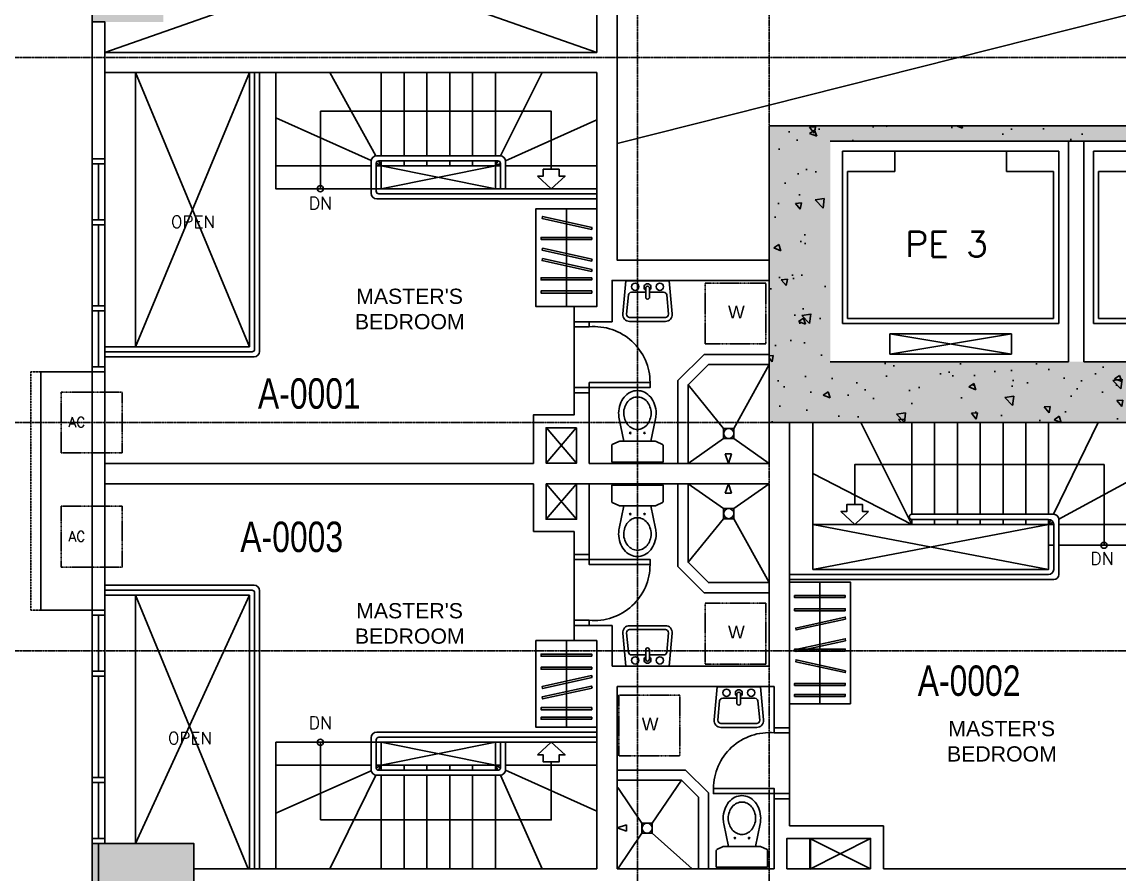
# Model space of a CAD drawing. Header units: inches. Extents: x -189245 to 740841, y -215444 to 469401.
# Drawn here: x -44410 to -33593, y -124933 to -116531 of the extents above; entities that cross this region are included whole.
import ezdxf
from ezdxf.enums import TextEntityAlignment as Align

# ---------------------------------------------------------------- set-up
doc = ezdxf.new("R2010")
doc.units = ezdxf.units.IN
doc.header["$LTSCALE"] = 10
doc.header["$MEASUREMENT"] = 0
for name, pattern in [('GRID NORMAL$0$GRID BASEMENT$0$GRID GROUND$0$GRID$0$$0$PHANTOM', [2.5, 1.25, -0.25, 0.25, -0.25, 0.25, -0.25]), ('HIDDEN', [0.375, 0.25, -0.125]), ('HIDDEN2', [0.1875, 0.125, -0.0625])]:
    doc.linetypes.add(name, pattern=pattern)
for name, color, linetype in [('A-CMU WALL', 4, 'Continuous'), ('A-COLUMN HATCH', 252, 'Continuous'), ('A-DOOR', 1, 'Continuous'), ('A-ELEVATOR', 2, 'Continuous'), ('A-EQUIPMENT', 2, 'Continuous'), ('A-EQUIPTMENT', 1, 'Continuous'), ('A-FIX', 1, 'Continuous'), ('A-FIXTURES', 2, 'Continuous'), ('A-GRID', 8, 'Continuous'), ('A-HATCH COLUMN', 252, 'Continuous'), ('A-HATCH GRAVEL', 8, 'Continuous'), ('A-HATCH-RC', 252, 'Continuous'), ('A-RAILING', 2, 'Continuous'), ('A-SHEARWALL', 6, 'Continuous'), ('A-STAIR', 1, 'Continuous'), ('A-TEXT', 3, 'Continuous'), ('A-UNIT NUMBER', 2, 'Continuous'), ('A-WINDOW', 2, 'Continuous'), ('CABINET', 1, 'Continuous'), ('COLUMN', 6, 'Continuous'), ('TEXT', 3, 'Continuous'), ('TSG- OPENNING', 1, 'Continuous'), ('TSG- plaster', 4, 'Continuous'), ('TSG- WALL 100', 244, 'Continuous'), ('TSG- ZOCALLO', 86, 'HIDDEN2'), ('TSG-DIM_WINDWS', 1, 'Continuous')]:
    doc.layers.add(name, color=color, linetype=linetype)
doc.layers.add('DEFPOINT', color=7, linetype='Continuous', plot=False)
doc.styles.add('ARIAL', font='ARIAL.TTF', dxfattribs={"width": 0.75})
doc.styles.add('PRSP_Simplex', font='simplex.shx')

# ---------------------------------------------------------------- blocks, each defined once
blk = doc.blocks.new('door600')
at = {"color": 2}
for points in [[(50, 150), (100, 150), (100, 750), (50, 750)], [(50, 150), (0, 150), (0, 0), (50, 0)], [(700, 150), (650, 150), (650, 0), (700, 0)]]:
    blk.add_lwpolyline(points, close=True, dxfattribs=at)
at = {"color": 1}
blk.add_arc((100, 198), 552, 355.0209, 90, dxfattribs=at)
blk = doc.blocks.new('A$C4A62729B')
at = {"layer": 'A-COLUMN HATCH'}
for points in [[(5401, -600), (5401, -2775), (4886, -2775), (4886, -2925), (5401, -2925), (5401, -3750), (6001, -3750), (6001, 0), (1, 0), (1, -2925), (1114, -2925), (1114, -2775), (601, -2775), (601, -600)], [(2214, -2775), (2214, -2925), (3786, -2925), (3786, -2775)], [(2214, -2775), (2214, -2925), (3786, -2925), (3786, -2775)], [(5401, -8400), (5401, -6225), (4886, -6225), (4886, -6075), (5401, -6075), (5401, -5250), (6001, -5250), (6001, -9000), (1, -9000), (1, -6075), (1114, -6075), (1114, -6225), (601, -6225), (601, -8400)], [(2214, -6225), (2214, -6075), (3786, -6075), (3786, -6225)], [(2214, -6225), (2214, -6075), (3786, -6075), (3786, -6225)]]:
    blk.add_hatch(color=256, dxfattribs=at).paths.add_polyline_path(points)
at = {"layer": 'A-HATCH COLUMN'}
for points in [[(6001, 0), (1, 0), (1, -2925), (1114, -2925), (1114, -2775), (601, -2775), (601, -600), (5401, -600), (5401, -2775), (4886, -2775), (4886, -2925), (5401, -2925), (5401, -3750), (6001, -3750)], [(1109, -2775), (4893, -2775), (4893, -2925), (1109, -2925)], [(6001, -9000), (1, -9000), (1, -6075), (1114, -6075), (1114, -6225), (601, -6225), (601, -8400), (5401, -8400), (5401, -6225), (4886, -6225), (4886, -6075), (5401, -6075), (5401, -5250), (6001, -5250)], [(1109, -6225), (4893, -6225), (4893, -6075), (1109, -6075)]]:
    blk.add_hatch(color=256, dxfattribs=at).paths.add_polyline_path(points)
at = {"layer": 'A-HATCH GRAVEL'}
h = blk.add_hatch(dxfattribs=at)
h.set_pattern_fill('AR-CONC', color=256, scale=100, style=0)
h.set_pattern_definition([(50, (-6673.7, -30962.53), (717.26, -62.752), [75, -825]), (355, (-6673.7, -30962.5), (-138.751, 752.192), [60, -660]), (100.4514, (-6613.9, -30967.76), (578.51, 689.44), [63.74, -701.142]), (46.1842, (-6673.7, -30762.5), (1067.24, -165.52), [112.5, -1237.5]), (96.6356, (-6584.7, -30776.3), (934.663, 974.118), [95.61, -1051.713]), (351.1842, (-6673.7, -30762.5), (934.662, 974.12), [90, -990]), (21, (-6573.7, -30812.53), (596.907, -402.619), [75, -825]), (326, (-6573.7, -30812.5), (243.315, 725.15), [60, -660]), (71.4514, (-6523.9, -30846.1), (840.223, 322.53), [63.74, -701.142]), (37.5, (-6673.68, -30962.53), (12.1599, 332.8939), [0, -652, 0, -670, 0, -662.5]), (7.5, (-6673.68, -30962.53), (263.0695, 394.4117), [0, -382, 0, -637, 0, -252.5]), (327.5, (-6896.68, -30962.53), (533.8224, -22.5549), [0, -250, 0, -780, 0, -1035]), (317.5, (-6996.68, -30962.53), (583.186, 100.105), [0, -325, 0, -518, 0, -735])])
h.paths.add_polyline_path([(6001, 0), (1, 0), (1, -2925), (2214, -2925), (3786, -2925), (5401, -2925), (5401, -3750), (6001, -3750)])
h.paths.add_polyline_path([(5401, -600), (5401, -2775), (3786, -2775), (2214, -2775), (601, -2775), (601, -600)], flags=16)
h = blk.add_hatch(dxfattribs=at)
h.set_pattern_fill('AR-CONC', color=256, scale=100, style=0)
h.set_pattern_definition([(310, (-6673.7, 21962.53), (717.26, 62.752), [75, -825]), (5, (-6673.7, 21962.5), (-138.751, -752.192), [60, -660]), (259.5486, (-6613.9, 21967.76), (578.51, -689.44), [63.74, -701.142]), (313.8158, (-6673.7, 21762.5), (1067.24, 165.52), [112.5, -1237.5]), (263.3644, (-6584.7, 21776.3), (934.663, -974.118), [95.61, -1051.713]), (8.8158, (-6673.7, 21762.5), (934.662, -974.12), [90, -990]), (339, (-6573.7, 21812.53), (596.907, 402.619), [75, -825]), (34, (-6573.7, 21812.5), (243.315, -725.15), [60, -660]), (288.5486, (-6523.9, 21846.1), (840.223, -322.53), [63.74, -701.142]), (322.5, (-6673.68, 21962.53), (12.1599, -332.8939), [0, -652, 0, -670, 0, -662.5]), (352.5, (-6673.68, 21962.53), (263.0695, -394.4117), [0, -382, 0, -637, 0, -252.5]), (32.5, (-6896.68, 21962.53), (533.8224, 22.5549), [0, -250, 0, -780, 0, -1035]), (42.5, (-6996.68, 21962.53), (583.186, -100.105), [0, -325, 0, -518, 0, -735])])
h.paths.add_polyline_path([(6001, -9000), (1, -9000), (1, -6075), (2214, -6075), (3786, -6075), (5401, -6075), (5401, -5250), (6001, -5250)])
h.paths.add_polyline_path([(5401, -8400), (5401, -6225), (3786, -6225), (2214, -6225), (601, -6225), (601, -8400)], flags=16)
at = {"layer": 'A-EQUIPTMENT', "color": 1}
for p, q in [((1189, -875), (1189, -675)), ((1189, -675), (2389, -675)), ((2389, -675), (1189, -875)), ((1189, -675), (2389, -875)), ((2389, -675), (2389, -875)), ((3664, -875), (3664, -675)), ((3664, -675), (4864, -675)), ((4864, -675), (3664, -875)), ((3664, -675), (4864, -875)), ((4864, -675), (4864, -875)), ((2389, -875), (1189, -875)), ((4864, -875), (3664, -875)), ((723, -975), (723, -2675)), ((723, -975), (2854, -975)), ((773, -1025), (773, -2475)), ((773, -1025), (2804, -1025)), ((2804, -1025), (2804, -2475)), ((2854, -975), (2854, -2675)), ((3198, -975), (3198, -2675)), ((3198, -975), (5329, -975)), ((3248, -1025), (3248, -2475)), ((3248, -1025), (5279, -1025)), ((5279, -1025), (5279, -2475)), ((5329, -975), (5329, -2675)), ((773, -2475), (1239, -2475)), ((1239, -2475), (1239, -2675)), ((2804, -2475), (2339, -2475)), ((2339, -2475), (2339, -2675)), ((3248, -2475), (3714, -2475)), ((3714, -2475), (3714, -2675)), ((5279, -2475), (4814, -2475)), ((4814, -2475), (4814, -2675)), ((723, -2675), (2854, -2675)), ((5329, -2675), (3198, -2675)), ((723, -6325), (2854, -6325)), ((723, -8025), (723, -6325)), ((1239, -6525), (1239, -6325)), ((2339, -6525), (2339, -6325)), ((2854, -8025), (2854, -6325)), ((5329, -6325), (3198, -6325)), ((3198, -8025), (3198, -6325)), ((3714, -6525), (3714, -6325)), ((4814, -6525), (4814, -6325)), ((5329, -8025), (5329, -6325)), ((773, -6525), (1239, -6525)), ((773, -7975), (773, -6525)), ((2804, -6525), (2339, -6525)), ((2804, -7975), (2804, -6525)), ((3248, -7975), (3248, -6525)), ((3248, -6525), (3714, -6525)), ((5279, -6525), (4814, -6525)), ((5279, -7975), (5279, -6525)), ((773, -7975), (2804, -7975)), ((3248, -7975), (5279, -7975)), ((723, -8025), (2854, -8025)), ((3198, -8025), (5329, -8025)), ((2389, -8125), (1189, -8125)), ((1189, -8125), (1189, -8325)), ((2389, -8325), (1189, -8125)), ((1189, -8325), (2389, -8125)), ((2389, -8325), (2389, -8125)), ((4864, -8125), (3664, -8125)), ((3664, -8125), (3664, -8325)), ((4864, -8325), (3664, -8125)), ((3664, -8325), (4864, -8125)), ((4864, -8325), (4864, -8125)), ((1189, -8325), (2389, -8325)), ((3664, -8325), (4864, -8325))]:
    blk.add_line(p, q, dxfattribs=at)
at = {"layer": 'A-SHEARWALL'}
for p, q in [((6000, 0), (0, 0)), ((0, 0), (0, -2925)), ((6001, -3750), (6001, 0)), ((601, -600), (1898, -600)), ((601, -600), (2951, -600)), ((2951, -600), (2951, -2778)), ((3101, -600), (3101, -2778)), ((3101, -600), (5401, -600)), ((3101, -600), (5401, -600)), ((5401, -2775), (601, -2775)), ((2214, -2775), (601, -2775)), ((2951, -2775), (2214, -2775)), ((2951, -2775), (2214, -2775)), ((3786, -2775), (3101, -2775)), ((3786, -2775), (3101, -2775)), ((1, -2925), (5401, -2925)), ((1, -2925), (2214, -2925)), ((2214, -2925), (3786, -2925)), ((2214, -2925), (3786, -2925)), ((5401, -2925), (5401, -3750)), ((5401, -3750), (6001, -3750)), ((5401, -6075), (5401, -5250)), ((5401, -5250), (6001, -5250)), ((6001, -5250), (6001, -9000)), ((0, -9000), (0, -6075)), ((1, -6075), (5401, -6075)), ((1, -6075), (2214, -6075)), ((2214, -6075), (3786, -6075)), ((2214, -6075), (3786, -6075)), ((5401, -6225), (601, -6225)), ((2214, -6225), (601, -6225)), ((2951, -6225), (2214, -6225)), ((2951, -6225), (2214, -6225)), ((3786, -6225), (3101, -6225)), ((3786, -6225), (3101, -6225)), ((601, -8400), (1898, -8400)), ((601, -8400), (2951, -8400)), ((3101, -8400), (5401, -8400)), ((3101, -8400), (5401, -8400)), ((6000, -9000), (0, -9000))]:
    blk.add_line(p, q, dxfattribs=at)
at = {"layer": 'A-SHEARWALL', "color": 2}
for p, q in [((2951, -600), (2951, -2775)), ((3101, -600), (3101, -2775)), ((2951, -8400), (2951, -6222)), ((2951, -8400), (2951, -6225)), ((3101, -8400), (3101, -6222)), ((3101, -8400), (3101, -6225))]:
    blk.add_line(p, q, dxfattribs=at)
at = {"layer": 'A-WINDOW', "color": 1}
blk.add_line((2951, -6225), (3101, -6225), dxfattribs=at)
at = {"layer": 'A-TEXT', "linetype": 'Continuous', "style": 'PRSP_Simplex'}
for s, p in [('PE 1', (1748, -1700)), ('PE 2', (4292, -1700)), ('PE 3', (1748, -7240)), ('PE 4', (4292, -7240))]:
    blk.add_text(s, height=250, dxfattribs=at).set_placement(p, align=Align.MIDDLE)
blk = doc.blocks.new('SHOWERHD')
at = {"layer": 'A-FIXTURES', "color": 2}
for p, q in [((-31, 93), (0, 93)), ((0, 0), (-31, 93)), ((0, 0), (31, 93)), ((31, 93), (0, 93))]:
    blk.add_line(p, q, dxfattribs=at)
blk = doc.blocks.new('EFLSHR-P')
at = {"layer": 'A-FIXTURES'}
for points in [[(186, -248), (216, -184, 0.142156), (218, -178), (218, 178, 0.142156), (216, 184), (186, 248, 0.256929), (177, 252), (13, 252), (13, -253), (177, -253)], [(218, -133), (441, -179, 0.05118), (495, -185, 0.083091), (582, -170, 0.090724), (653, -131, 0.104124), (702, -69, 0.11609), (718, 0, 0.11609), (702, 69, 0.104124), (653, 131, 0.090724), (582, 170, 0.083091), (495, 185, 0.05118), (441, 179), (218, 133)]]:
    blk.add_lwpolyline(points, format="xyb", dxfattribs=at)
blk.add_lwpolyline([(495, 135, 0.084254), (433, 124, 0.091411), (382, 95, 0.103766), (347, 50, 0.114587), (335, 0, 0.114587), (347, -50, 0.103766), (382, -95, 0.091411), (433, -124, 0.084254), (495, -135, 0.084254), (558, -124, 0.091411), (609, -95, 0.103766), (644, -50, 0.114587), (655, 0, 0.114587), (644, 50, 0.103766), (609, 95, 0.091411), (558, 124, 0.084254)], format="xyb", close=True, dxfattribs=at)
for centre in [(300, 70), (300, -70)]:
    blk.add_circle(centre, 6.77, dxfattribs=at)
blk.add_arc((177, -243), 10, 270, 327.6371, dxfattribs=at)
blk = doc.blocks.new('LAV')
for p, q in [((-214, 0), (-243, -326)), ((214, 0), (-214, 0)), ((214, 0), (243, -326)), ((-18, -63), (-18, -170)), ((18, -63), (18, -170)), ((-189, -139), (-206, -329)), ((-18, -112), (-159, -112)), ((159, -112), (18, -112)), ((189, -139), (206, -329)), ((-176, -362), (176, -362)), ((-176, -400), (176, -400))]:
    blk.add_line(p, q)
for centre in [(-121, -58), (121, -58)]:
    blk.add_circle(centre, 36)
for centre, radius, start, end in [((0, -63), 34.1, 301.2757, 238.7243), ((0, -71), 19.7, 25.7914, 154.2086), ((-159, -142), 30, 90, 174.9088), ((0, -161), 19.7, 205.7914, 334.2086), ((159, -142), 30, 5.0912, 90), ((-176, -332), 68, 174.9088, 270), ((-176, -332), 30, 174.9088, 270), ((176, -332), 68, 270, 5.0912), ((176, -332), 30, 270, 5.0912)]:
    blk.add_arc(centre, radius, start, end)
blk = doc.blocks.new('A$C588E7C43')
at = {"layer": 'CABINET', "color": 2, "linetype": 'HIDDEN', "ltscale": 500}
blk.add_line((-300, -964), (-300, 0), dxfattribs=at)
at = {"layer": 'CABINET', "color": 1, "linetype": 'Continuous'}
blk.add_lwpolyline([(0, -964), (-600, -964), (-600, 0), (0, 0)], close=True, dxfattribs=at)
at = {"layer": 'CABINET', "color": 2}
for points in [[(-50, -153), (-50, -133), (-550, -133), (-550, -153)], [(-50, -283), (-50, -263), (-550, -263), (-550, -283)], [(-47, -365), (-51, -346), (-539, -453), (-535, -473)], [(-47, -467), (-51, -448), (-539, -556), (-535, -575)], [(-50, -681), (-50, -661), (-550, -661), (-550, -681)], [(-47, -780), (-51, -760), (-539, -868), (-535, -888)]]:
    blk.add_lwpolyline(points, close=True, dxfattribs=at)

msp = doc.modelspace()

# ---------------------------------------------------------------- hatches: boundary and pattern name
at = {"layer": 'COLUMN'}
h = msp.add_hatch(color=253, dxfattribs=at)
h.paths.add_polyline_path([(-43716.96423, -115430.85693), (-43716.96423, -116530.85693), (-43016.96423, -116530.85693), (-43016.96423, -115430.85693)])
h.paths.add_polyline_path([(-37042.0004, -128580.85704), (-35942.00081, -128580.85693), (-35942.00053, -129380.85693), (-37042.0004, -129380.85704)])
h.paths.add_polyline_path([(-43717.0004, -124630.85693), (-42717.0004, -124630.85693), (-42717.0004, -125330.85693), (-43717.0004, -125330.85693)])
h.paths.add_polyline_path([(-43717.0004, -107330.85693), (-42717.0004, -107330.85693), (-42717.0004, -106630.85693), (-43717.0004, -106630.85693)])
h.paths.add_polyline_path([(-43717.0004, -99330.85985), (-42817.0004, -99330.85985), (-42817.0004, -98630.85985), (-43717.0004, -98630.85985)])
h.paths.add_polyline_path([(-43717.0004, -95230.85693), (-42917.0004, -95230.85693), (-42917.0004, -94530.85693), (-43717.0004, -94530.85693)])
h.paths.add_polyline_path([(-22292.0004, -117730.85693), (-21592.0004, -117730.85693), (-21592.0004, -116730.85693), (-22292.0004, -116730.85693)])
h.paths.add_polyline_path([(-10292.0004, -117730.85693), (-9592.0004, -117730.85693), (-9592.0004, -116730.85693), (-10292.0004, -116730.85693)])
h.paths.add_polyline_path([(-13291.64226, -110230.85693), (-12591.64226, -110230.85693), (-12591.64226, -109230.85693), (-13291.64226, -109230.85693)])
h.paths.add_polyline_path([(-16292.0004, -117730.85693), (-15592.0004, -117730.85693), (-15592.0004, -116730.85693), (-16292.0004, -116730.85693)])
h.paths.add_polyline_path([(-37042.0004, -102580.85693), (-35942.00081, -102580.85683), (-35942.00053, -103380.85683), (-37042.0004, -103380.85693)])
h.paths.add_polyline_path([(-32667.0004, -103330.85693), (-31867.0004, -103330.85693), (-31867.0004, -102630.85693), (-32667.0004, -102630.85693)])
h.paths.add_polyline_path([(-32667.0004, -129330.85693), (-31867.0004, -129330.85693), (-31867.0004, -128630.85693), (-32667.0004, -128630.85693)])
h.paths.add_polyline_path([(-19292.0004, -110230.85693), (-18592.0004, -110230.85693), (-18592.0004, -109230.85693), (-19292.0004, -109230.85693)])
h.paths.add_polyline_path([(-25292.0004, -110230.85693), (-24592.0004, -110230.85693), (-24592.0004, -109230.85693), (-25292.0004, -109230.85693)])
h.paths.add_polyline_path([(-28292.00041, -117730.85693), (-27592.00041, -117730.85693), (-27592.00041, -116730.85693), (-28292.00041, -116730.85693)])
h.paths.add_polyline_path([(-10292.0004, -122730.85693), (-9592.0004, -122730.85693), (-9592.0004, -121730.85693), (-10292.0004, -121730.85693)])
h.paths.add_polyline_path([(-16292.0004, -122730.85693), (-15592.0004, -122730.85693), (-15592.0004, -121730.85693), (-16292.0004, -121730.85693)])
h.paths.add_polyline_path([(-22292.0004, -122730.85693), (-21592.0004, -122730.85693), (-21592.0004, -121730.85693), (-22292.0004, -121730.85693)])
h.paths.add_polyline_path([(-28292.00041, -122730.85693), (-27592.00041, -122730.85693), (-27592.00041, -121730.85693), (-28292.00041, -121730.85693)])
h.paths.add_polyline_path([(-32667.0004, -109930.85693), (-31867.0004, -109930.85693), (-31867.0004, -109230.85693), (-32667.0004, -109230.85693)])
h.paths.add_polyline_path([(-43717.0004, -132626.32537), (-42817.0004, -132626.32537), (-42817.0004, -133326.32537), (-43717.0004, -133326.32537)])
h.paths.add_polyline_path([(-43717.0004, -136730.85693), (-42917.0004, -136730.85693), (-42917.0004, -137430.85693), (-43717.0004, -137430.85693)])
h.paths.add_polyline_path([(-32667.0004, -122030.85693), (-32667.0004, -122730.85693), (-31867.0004, -122730.85693), (-31867.0004, -122030.85693)])
edge = h.paths.add_edge_path()
edge.add_line((-32666.24158, -109880.85693), (-32667.0004, -109230.85693))
edge.add_line((-32667.0004, -109230.85693), (-31867.0004, -109230.85693))

# ---------------------------------------------------------------- linework, layer by layer
at = {"layer": 'A-CMU WALL'}
for p, q in [((-43717.04303, -116531.41856), (-43717.04303, -124630.85406)), ((-43592.04303, -116531.41856), (-43592.04303, -124630.85406)), ((-43591.78349, -116530.85693), (-43591.78349, -116830.85693)), ((-43591.78349, -117030.85693), (-43591.78349, -117880.85693)), ((-43716.80056, -117833.84181), (-43716.65866, -118283.84473)), ((-43591.78349, -117833.84181), (-43591.78349, -117880.85693)), ((-38741.99981, -118928.85811), (-38741.99981, -118928.85811)), ((-37041.99981, -119908.84181), (-37041.99981, -119908.84181)), ((-43592.0004, -119980.83722), (-43591.82872, -120883.21848)), ((-37041.99981, -120058.84181), (-37041.99981, -120058.84181)), ((-43591.82336, -120883.21848), (-43591.81966, -120730.85693)), ((-43717.0004, -122330.85401), (-43717.0004, -120880.85693)), ((-37941.99972, -120883.84535), (-37941.99972, -120883.84535)), ((-37941.99981, -121083.84063), (-37941.99981, -121083.84063)), ((-37041.99981, -121908.84181), (-37041.99981, -121908.84181)), ((-43591.85851, -122330.8343), (-43591.85251, -122083.83999)), ((-37042.0004, -122058.84181), (-37042.0004, -122058.84181)), ((-43717.0004, -125080.85693), (-43716.85851, -124630.85401)), ((-43717.0004, -124630.85401), (-43517.0004, -124630.85401)), ((-43717.0004, -124630.85401), (-43517.0004, -124630.85401)), ((-43717.0004, -124880.85693), (-43716.85851, -125330.85985))]:
    msp.add_line(p, q, dxfattribs=at)
at = {"layer": 'A-CMU WALL', "color": 1}
for p, q in [((-42166.99981, -117030.85693), (-43292.00046, -119733.83721)), ((-43292.00046, -119733.83721), (-43292.00046, -117030.85693)), ((-43292.0004, -117030.85693), (-42166.99981, -119733.84181)), ((-38941.85582, -120531.35727), (-39241.85582, -120881.35727)), ((-38941.85582, -120881.35727), (-39241.85582, -120531.35727)), ((-38941.85582, -121433.83817), (-39241.85582, -121083.83817)), ((-38941.85582, -121083.83817), (-39241.85582, -121433.83817)), ((-43292.0004, -122180.82551), (-43292.0004, -124631.21991)), ((-42178.55272, -124880.85693), (-43292.0004, -122183.83999)), ((-43292.0004, -124630.85693), (-42166.99981, -122183.84181))]:
    msp.add_line(p, q, dxfattribs=at)
at = {"layer": 'A-CMU WALL', "ltscale": 100}
msp.add_line((-43716.83672, -121080.85693), (-43716.83672, -120930.85693), dxfattribs=at)
at = {"layer": 'A-CMU WALL'}
for points in [[(-43592.04303, -117880.85698), (-43717.04303, -117880.85698), (-43717.04303, -116531.41856), (-43592.04303, -116531.41856)], [(-43717.04303, -119980.85698), (-43592.04303, -119980.85698), (-43592.04303, -122330.85406), (-43717.04303, -122330.85406)]]:
    msp.add_lwpolyline(points, close=True, dxfattribs=at)
at = {"layer": 'A-DOOR'}
for p, q in [((-38966.99981, -119536.82787), (-38966.99981, -120136.82787)), ((-38966.99981, -121830.85575), (-38966.99981, -122430.85575))]:
    msp.add_line(p, q, dxfattribs=at)
at = {"layer": 'A-DOOR', "color": 1}
msp.add_line((-36842.0004, -123539.81157), (-36842.0004, -124139.81157), dxfattribs=at)
at = {"layer": 'A-ELEVATOR', "color": 1}
for p, q in [((-28042.00041, -115080.85693), (-38542.3682, -117731.03597)), ((-38742.0004, -115130.95905), (-43591.78349, -116830.85693)), ((-43591.78349, -115130.95905), (-38742.0004, -116830.85693))]:
    msp.add_line(p, q, dxfattribs=at)
at = {"layer": 'A-EQUIPMENT', "ltscale": 100}
msp.add_lwpolyline([(-43722.9138, -119980.85687), (-44222.9138, -119980.85687), (-44222.9138, -122330.85395), (-43722.91381, -122330.85395)], dxfattribs=at)
at = {"layer": 'A-EQUIPTMENT', "linetype": 'HIDDEN'}
msp.add_lwpolyline([(-44222.9138, -119980.85687), (-44322.9138, -119980.85687), (-44322.9138, -122330.85395), (-44222.9138, -122330.85395)], dxfattribs=at)
at = {"layer": 'A-EQUIPTMENT', "color": 1, "linetype": 'HIDDEN2'}
for points in [[(-44022.9138, -120780.85687), (-43422.9138, -120780.85687), (-43422.9138, -120180.85687), (-44022.9138, -120180.85687)], [(-44022.9138, -121305.85687), (-43422.9138, -121305.85687), (-43422.9138, -121905.85687), (-44022.9138, -121905.85687)]]:
    msp.add_lwpolyline(points, close=True, dxfattribs=at)
at = {"layer": 'A-FIX', "color": 1}
for p, q in [((-36642.00014, -124884.39184), (-36042.00014, -124580.86183)), ((-36042.00014, -124880.82669), (-36641.9278, -124580.86183)), ((-36634.95276, -124880.82669), (-36634.95276, -124580.86183))]:
    msp.add_line(p, q, dxfattribs=at)
at = {"layer": 'A-FIXTURES', "color": 1}
for p, q in [((-37041.99979, -119908.84178), (-37391.99979, -120538.84178)), ((-37491.99979, -120538.84178), (-37841.99979, -120108.84178)), ((-37841.99979, -120883.84178), (-37491.99979, -120638.84178)), ((-37391.99979, -120638.84178), (-37041.99979, -120883.84178)), ((-37841.99979, -121083.84178), (-37491.99979, -121328.84178)), ((-37391.99979, -121328.84178), (-37041.99979, -121083.84178)), ((-37491.99979, -121428.84178), (-37841.99979, -121858.84178)), ((-37041.99979, -122058.84178), (-37391.99979, -121428.84178)), ((-37907.84499, -124008.38947), (-38197.00039, -124430.41312)), ((-38297.00039, -124430.41312), (-38535.89605, -124079.96934)), ((-38297.00039, -124530.41312), (-38535.89605, -124880.8569)), ((-37802.09122, -124880.8569), (-38197.00039, -124530.41312))]:
    msp.add_line(p, q, dxfattribs=at)
at = {"layer": 'A-FIXTURES', "color": 2}
for points in [[(-37391.99979, -120538.84178), (-37391.99979, -120638.84178), (-37491.99979, -120638.84178), (-37491.99979, -120538.84178)], [(-37391.99979, -121428.84178), (-37391.99979, -121328.84178), (-37491.99979, -121328.84178), (-37491.99979, -121428.84178)], [(-38297.00039, -124530.41312), (-38297.00039, -124430.41312), (-38197.00039, -124430.41312), (-38197.00039, -124530.41312)]]:
    msp.add_lwpolyline(points, close=True, dxfattribs=at)
for centre in [(-37441.99979, -120588.84178), (-37441.99979, -121378.84178), (-38247.00039, -124480.41312)]:
    msp.add_circle(centre, 50, dxfattribs=at)
at = {"layer": 'A-GRID', "linetype": 'GRID NORMAL$0$GRID BASEMENT$0$GRID GROUND$0$GRID$0$$0$PHANTOM'}
for p, q in [((-43717.0004, -82882.74088), (-43717.0004, -143550.89361)), ((-38342.0004, -82882.74088), (-38342.0004, -143550.89361)), ((-37042.0004, -82882.74088), (-37042.0004, -143550.89361)), ((8258.22275, -116880.8569), (-53786.76847, -116880.8569)), ((8258.22275, -120480.8569), (-53786.76847, -120480.8569)), ((8258.22275, -122730.8569), (-53786.76847, -122730.8569))]:
    msp.add_line(p, q, dxfattribs=at)
at = {"layer": 'A-HATCH-RC', "color": 4, "lineweight": 0, "ltscale": 500}
msp.add_line((-43717.0004, -121080.85693), (-43717.0004, -122330.85401), dxfattribs=at)
at = {"layer": 'A-RAILING', "color": 1}
for p, q in [((-42166.99981, -119733.84181), (-42166.99981, -117030.85693)), ((-43592.0356, -119733.83598), (-42166.99981, -119733.84181)), ((-43591.85251, -122183.83999), (-42166.99981, -122183.84181)), ((-42166.99981, -122183.84181), (-42166.99981, -124880.85693))]:
    msp.add_line(p, q, dxfattribs=at)
at = {"layer": 'A-RAILING'}
for p, q in [((-42116.99981, -119758.84181), (-42116.99981, -117030.85693)), ((-42066.99981, -119778.84181), (-42066.99981, -117030.85693)), ((-40967.0004, -117905.95905), (-40967.0004, -118220.95905)), ((-40912.0004, -117850.95905), (-39697.0004, -117850.95905)), ((-39717.0004, -117900.95905), (-40892.0004, -117900.95905)), ((-39642.0004, -118175.95905), (-39642.0004, -117905.95905)), ((-40917.0004, -117925.95905), (-40917.0004, -118200.95905)), ((-39692.0004, -118175.95905), (-39692.0004, -117925.95905)), ((-38742.01885, -118225.95905), (-40892.0004, -118225.95905)), ((-38742.01885, -118275.95905), (-40912.0004, -118275.95905)), ((-43592.0356, -119783.83598), (-42141.99981, -119783.84181)), ((-43592.0356, -119833.83598), (-42121.99981, -119833.84181)), ((-35636.98344, -121385.85704), (-34236.98341, -121385.85704)), ((-34286.98341, -121435.85704), (-35636.98344, -121435.85704)), ((-34186.98341, -121435.85704), (-34186.98341, -121978.85704)), ((-34236.98341, -121928.85704), (-34236.98341, -121485.85704)), ((-34186.98341, -121884.05227), (-34186.98341, -121978.85704)), ((-34286.98341, -121978.85704), (-36842.0004, -121978.85704)), ((-43591.85251, -122083.83999), (-42121.99981, -122083.84181)), ((-36842.0004, -122028.85704), (-34236.98341, -122028.85704)), ((-43591.85251, -122133.83999), (-42141.99981, -122133.84181)), ((-42116.99981, -122158.84181), (-42116.99981, -124880.85693)), ((-42066.99981, -122138.84181), (-42066.99981, -124880.85693)), ((-38742.01885, -123533.84299), (-40912.0004, -123533.84299)), ((-40967.0004, -123903.84299), (-40967.0004, -123588.84299)), ((-40917.0004, -123883.84299), (-40917.0004, -123608.84299)), ((-38742.01885, -123583.84299), (-40892.0004, -123583.84299)), ((-39692.0004, -123633.84299), (-39692.0004, -123883.84299)), ((-39642.0004, -123633.84299), (-39642.0004, -123903.84299)), ((-40912.0004, -123958.84299), (-39697.0004, -123958.84299)), ((-39717.0004, -123908.84299), (-40892.0004, -123908.84299))]:
    msp.add_line(p, q, dxfattribs=at)
for centre, radius, start, end in [((-40912.0004, -117905.95905), 55, 90, 180), ((-40892.0004, -117925.95905), 25, 90, 180), ((-39717.0004, -117925.95905), 25, 0, 90), ((-39697.0004, -117905.95905), 55, 0, 90), ((-40912.0004, -118220.95905), 55, 180, 270), ((-40892.0004, -118200.95905), 25, 180, 270), ((-42141.99981, -119758.84181), 25, 270, 0), ((-42121.99981, -119778.84181), 55, 270, 0), ((-35636.98344, -121410.85704), 25, 90, 270), ((-34286.98341, -121485.85704), 50, 0, 90), ((-34236.98341, -121435.85704), 50, 0, 90), ((-34286.98341, -121928.85704), 50, 270, 0), ((-34236.98341, -121978.85704), 50, 270, 0), ((-42121.99981, -122138.84181), 55, 0, 90), ((-42141.99981, -122158.84181), 25, 0, 90), ((-40912.0004, -123588.84299), 55, 90, 180), ((-40892.0004, -123608.84299), 25, 90, 180), ((-40912.0004, -123903.84299), 55, 180, 270), ((-40892.0004, -123883.84299), 25, 180, 270), ((-39717.0004, -123883.84299), 25, 270, 0), ((-39697.0004, -123903.84299), 55, 270, 0)]:
    msp.add_arc(centre, radius, start, end, dxfattribs=at)
at = {"layer": 'A-STAIR'}
for p, q in [((-40921.54173, -117851.79298), (-41373.0004, -117030.95905)), ((-40867.0004, -117850.95905), (-40867.0004, -117030.95905)), ((-40642.0004, -117850.95905), (-40642.0004, -117030.95905)), ((-40417.0004, -117850.95905), (-40417.0004, -117030.95905)), ((-40192.0004, -117850.95905), (-40192.0004, -117030.95905)), ((-39967.0004, -117850.95905), (-39967.0004, -117030.95905)), ((-39742.0004, -117850.95905), (-39742.0004, -117030.95905)), ((-39692.10935, -117851.17696), (-39282.0004, -117030.95905)), ((-40966.16647, -117896.41772), (-41908.0004, -117477.21921)), ((-39642.2183, -117901.06801), (-38742.0004, -117495.96014)), ((-40867.0004, -117950.95905), (-40894.43504, -117901.07788)), ((-40867.0004, -117950.95905), (-40867.0004, -117900.95905)), ((-40642.0004, -117950.95905), (-40642.0004, -117900.95905)), ((-40417.0004, -117950.95905), (-40417.0004, -117900.95905)), ((-40192.0004, -117950.95905), (-40192.0004, -117900.95905)), ((-39967.0004, -117950.95905), (-39967.0004, -117900.95905)), ((-39742.0004, -117950.95905), (-39717.0004, -117900.95905)), ((-39742.0004, -117950.95905), (-39742.0004, -117900.95905)), ((-41908.0004, -117950.95905), (-40967.0004, -117950.95905)), ((-40917.0004, -117950.95905), (-39692.0004, -117950.95905)), ((-40867.0004, -117950.95905), (-40916.88157, -117923.52441)), ((-40867.0004, -117950.95905), (-39742.0004, -118175.95905)), ((-39742.0004, -117950.95905), (-40867.0004, -118175.95905)), ((-39742.0004, -117950.95905), (-39692.0004, -117925.95905)), ((-39742.0004, -117950.95905), (-39742.0004, -118175.95905)), ((-39642.0004, -117950.95905), (-38742.0004, -117950.95905)), ((-39642.0004, -117950.95905), (-38742.0004, -117950.95905)), ((-41908.0004, -124880.85693), (-41908.0004, -123633.84299)), ((-41908.0004, -123633.84299), (-38742.0004, -123633.84299)), ((-40867.0004, -123858.84299), (-39742.0004, -123633.84299)), ((-39742.0004, -123858.84299), (-40867.0004, -123633.84299)), ((-39742.0004, -123858.84299), (-39742.0004, -123633.84299)), ((-41908.0004, -123858.84299), (-40967.0004, -123858.84299)), ((-40917.0004, -123858.84299), (-39692.0004, -123858.84299)), ((-40867.0004, -123858.84299), (-40916.88157, -123886.27763)), ((-40867.0004, -123858.84299), (-40894.43504, -123908.72416)), ((-40867.0004, -123858.84299), (-40867.0004, -123908.84299)), ((-40642.0004, -123858.84299), (-40642.0004, -123908.84299)), ((-40417.0004, -123858.84299), (-40417.0004, -123908.84299)), ((-40192.0004, -123858.84299), (-40192.0004, -123908.84299)), ((-39967.0004, -123858.84299), (-39967.0004, -123908.84299)), ((-39742.0004, -123858.84299), (-39692.0004, -123883.84299)), ((-39742.0004, -123858.84299), (-39717.0004, -123908.84299)), ((-39742.0004, -123858.84299), (-39742.0004, -123908.84299)), ((-39642.0004, -123858.84299), (-38742.0004, -123858.84299)), ((-39642.0004, -123858.84299), (-38742.0004, -123858.84299)), ((-40966.16647, -123913.38433), (-41908.0004, -124332.58283)), ((-40921.54173, -123958.00906), (-41373.0004, -124880.85693)), ((-40867.0004, -123958.84299), (-40867.0004, -124880.85693)), ((-40642.0004, -123958.84299), (-40642.0004, -124880.85693)), ((-40417.0004, -123958.84299), (-40417.0004, -124880.85693)), ((-40192.0004, -123958.84299), (-40192.0004, -124880.85693)), ((-39967.0004, -123958.84299), (-39967.0004, -124880.85693)), ((-39742.0004, -123958.84299), (-39742.0004, -124880.85693)), ((-39692.10935, -123958.62509), (-39282.0004, -124880.85693)), ((-39642.2183, -123908.73404), (-38742.0004, -124313.8419))]:
    msp.add_line(p, q, dxfattribs=at)
at = {"layer": 'A-STAIR', "linetype": 'Continuous'}
for p, q in [((-36611.98343, -120480.85697), (-36611.98343, -121928.85704)), ((-35636.98344, -121485.85701), (-36139.48343, -120480.85697)), ((-35636.98344, -120480.85697), (-35636.98344, -121385.85704)), ((-35411.98344, -120480.85697), (-35411.98344, -121385.85704)), ((-35186.98344, -120480.85697), (-35186.98344, -121385.85704)), ((-34961.98344, -120480.85697), (-34961.98344, -121385.85704)), ((-34736.98344, -120480.85697), (-34736.98344, -121385.85704)), ((-34511.98344, -120480.85697), (-34511.98344, -121385.85704)), ((-34286.98344, -120480.85697), (-34286.98344, -121385.85704)), ((-35636.98344, -121485.85701), (-36611.98343, -120983.35701)), ((-35636.98344, -121435.85704), (-35636.98344, -121485.85704)), ((-35411.98344, -121435.85704), (-35411.98344, -121485.85703)), ((-35186.98344, -121435.85704), (-35186.98344, -121485.85702)), ((-34961.98344, -121435.85704), (-34961.98344, -121485.85701)), ((-34736.98344, -121435.85704), (-34736.98344, -121485.85699)), ((-34511.98344, -121435.85704), (-34511.98344, -121485.85698)), ((-34286.98344, -121435.85704), (-34286.98344, -121485.85695)), ((-34286.98344, -121485.85702), (-34286.98343, -121690.85697)), ((-34186.98341, -121690.85697), (-33296.98343, -121690.85697)), ((-36611.98343, -121928.85704), (-35736.98344, -121928.85704))]:
    msp.add_line(p, q, dxfattribs=at)
at = {"layer": 'A-STAIR'}
msp.add_lwpolyline([(-38742.0004, -117030.95905), (-41908.0004, -117030.95905), (-41908.0004, -118175.95905), (-38742.0004, -118175.95905)], close=True, dxfattribs=at)
for points in [[(-41467.0004, -117411.39925), (-39192.0004, -117411.39925), (-39192.0004, -117982.83419)], [(-41467.0004, -118175.95905), (-41467.0004, -117411.39925)], [(-40867.0004, -117950.95905), (-40867.0004, -118175.95905), (-40917.0004, -118175.95905)], [(-33739.98959, -121680.9233), (-33739.98959, -120896.13763), (-36199.00475, -120896.13763), (-36199.00475, -121289.73212)], [(-41467.0004, -123633.84299), (-41467.0004, -124398.4028)], [(-40867.0004, -123858.84299), (-40867.0004, -123633.84299), (-40917.0004, -123633.84299)], [(-41467.0004, -124398.4028), (-39192.0004, -124398.4028), (-39192.0004, -123826.96785)]]:
    msp.add_lwpolyline(points, dxfattribs=at)
at = {"layer": 'A-STAIR', "color": 2}
for points in [[(-39328.5004, -118051.65432), (-39192.0004, -118175.95905), (-39055.5004, -118051.65432), (-39114.0004, -118051.65432), (-39114.0004, -117982.83419), (-39270.0004, -117982.83419), (-39270.0004, -118051.65432)], [(-36062.50475, -121358.55224), (-36199.00475, -121485.85705), (-36335.50475, -121358.55224), (-36277.00475, -121358.55224), (-36277.00475, -121289.73212), (-36121.00475, -121289.73212), (-36121.00475, -121358.55224)], [(-39328.5004, -123758.14773), (-39192.0004, -123633.84299), (-39055.5004, -123758.14773), (-39114.0004, -123758.14773), (-39114.0004, -123826.96785), (-39270.0004, -123826.96785), (-39270.0004, -123758.14773)]]:
    msp.add_lwpolyline(points, close=True, dxfattribs=at)
at = {"layer": 'A-STAIR', "linetype": 'Continuous'}
for points in [[(-34238.2655, -121385.85704), (-33797.36806, -120480.85697)], [(-34187.13315, -121431.99037), (-33296.98343, -120951.77799)], [(-34286.98344, -121485.85702), (-34265.08497, -121440.90753)], [(-34286.98341, -121485.85697), (-34242.97849, -121462.11747)], [(-35736.98344, -121485.85702), (-36611.98343, -121485.85706)], [(-34236.98341, -121485.85695), (-35686.98344, -121485.85701)], [(-33296.98343, -121485.85691), (-34186.98341, -121485.85695)], [(-35686.98344, -121928.85704), (-34286.98343, -121928.85704), (-34286.98343, -121690.85697), (-34236.98341, -121690.85697)]]:
    msp.add_lwpolyline(points, dxfattribs=at)
at = {"layer": 'A-STAIR', "color": 2}
for centre in [(-41467.0004, -118175.95905), (-33741.98342, -121690.85697), (-41467.0004, -123633.84299)]:
    msp.add_circle(centre, 30, dxfattribs=at)
at = {"layer": 'A-WINDOW', "color": 2, "linetype": 'Continuous'}
for p, q in [((-43654.54303, -118480.85698), (-43654.54303, -117930.85698)), ((-43654.54303, -119330.85698), (-43654.54303, -118530.85698)), ((-43654.54303, -119930.85698), (-43654.54303, -119380.85698)), ((-43654.54303, -122930.85406), (-43654.54303, -122380.85406)), ((-43654.54303, -123980.85406), (-43654.54303, -122980.85406)), ((-43654.54303, -124580.85406), (-43654.54303, -124030.85406)), ((-43654.54303, -125330.85698), (-43654.54303, -124630.85406))]:
    msp.add_line(p, q, dxfattribs=at)
for points in [[(-43717.04303, -117880.85698), (-43592.04303, -117880.85698), (-43592.04303, -117930.85698), (-43717.04303, -117930.85698)], [(-43717.04303, -118480.85698), (-43592.04303, -118480.85698), (-43592.04303, -118530.85698), (-43717.04303, -118530.85698)], [(-43717.04303, -119330.85698), (-43592.04303, -119330.85698), (-43592.04303, -119380.85698), (-43717.04303, -119380.85698)], [(-43717.04303, -119930.85698), (-43592.04303, -119930.85698), (-43592.04303, -119980.85698), (-43717.04303, -119980.85698)], [(-43717.04303, -122330.85406), (-43592.04303, -122330.85406), (-43592.04303, -122380.85406), (-43717.04303, -122380.85406)], [(-43592.04303, -122380.85406), (-43717.04303, -122380.85406), (-43717.04303, -122330.85406), (-43592.04303, -122330.85406)], [(-43717.04303, -122930.85406), (-43592.04303, -122930.85406), (-43592.04303, -122980.85406), (-43717.04303, -122980.85406)], [(-43592.04303, -124030.85406), (-43717.04303, -124030.85406), (-43717.04303, -123980.85406), (-43592.04303, -123980.85406)], [(-43592.04303, -124630.85406), (-43717.04303, -124630.85406), (-43717.04303, -124580.85406), (-43592.04303, -124580.85406)]]:
    msp.add_lwpolyline(points, close=True, dxfattribs=at)
at = {"layer": 'A-WINDOW', "color": 1, "linetype": 'Continuous'}
for points in [[(-43717.04303, -117930.85698), (-43592.04303, -117930.85698), (-43592.04303, -118480.85698), (-43717.04303, -118480.85698)], [(-43717.04303, -118530.85698), (-43592.04303, -118530.85698), (-43592.04303, -119330.85698), (-43717.04303, -119330.85698)], [(-43717.04303, -119380.85698), (-43592.04303, -119380.85698), (-43592.04303, -119930.85698), (-43717.04303, -119930.85698)], [(-43592.04303, -122930.85406), (-43717.04303, -122930.85406), (-43717.04303, -122380.85406), (-43592.04303, -122380.85406)], [(-43592.04303, -123980.85406), (-43717.04303, -123980.85406), (-43717.04303, -122980.85406), (-43592.04303, -122980.85406)], [(-43592.04303, -124580.85406), (-43717.04303, -124580.85406), (-43717.04303, -124030.85406), (-43592.04303, -124030.85406)]]:
    msp.add_lwpolyline(points, close=True, dxfattribs=at)
at = {"layer": 'A-WINDOW', "linetype": 'HIDDEN2'}
for points in [[(-37674.73495, -119706.00223), (-37674.73495, -119106.00223), (-37074.73495, -119106.00223), (-37074.73495, -119706.00223)], [(-37674.73495, -122261.68133), (-37674.73495, -122861.68133), (-37074.73495, -122861.68133), (-37074.73495, -122261.68133)], [(-37924.94802, -123768.47199), (-37924.94802, -123168.47199), (-38524.94802, -123168.47199), (-38524.94802, -123768.47199)]]:
    msp.add_lwpolyline(points, close=True, dxfattribs=at)
at = {"layer": 'CABINET', "color": 2, "linetype": 'HIDDEN', "ltscale": 500}
for p, q in [((-36542.0004, -123253.26677), (-36542.0004, -122053.26677)), ((-39042.0004, -123484.81716), (-39042.0004, -122630.85575))]:
    msp.add_line(p, q, dxfattribs=at)
at = {"layer": 'CABINET', "color": 1, "linetype": 'Continuous'}
for points in [[(-36242.0004, -123253.26677), (-36842.0004, -123253.26677), (-36842.0004, -122053.26677), (-36242.0004, -122053.26677)], [(-38742.0004, -123484.81716), (-39342.0004, -123484.81716), (-39342.0004, -122630.85575), (-38742.0004, -122630.85575)]]:
    msp.add_lwpolyline(points, close=True, dxfattribs=at)
at = {"layer": 'CABINET', "color": 2}
for points in [[(-36292.0004, -122206.75069), (-36292.0004, -122186.75069), (-36792.0004, -122186.75069), (-36792.0004, -122206.75069)], [(-36292.0004, -122336.39559), (-36292.0004, -122316.39559), (-36792.0004, -122316.39559), (-36792.0004, -122336.39559)], [(-36288.93567, -122418.42851), (-36293.24868, -122398.8991), (-36781.48398, -122506.72437), (-36777.17097, -122526.25378)], [(-36288.93567, -122631.86124), (-36293.24868, -122612.33183), (-36781.48398, -122720.1571), (-36777.17097, -122739.68651)], [(-38792.0004, -122784.33968), (-38792.0004, -122764.33968), (-39292.0004, -122764.33968), (-39292.0004, -122784.33968)], [(-36292.0004, -122734.25069), (-36292.0004, -122714.25069), (-36792.0004, -122714.25069), (-36792.0004, -122734.25069)], [(-36288.93567, -122927.40448), (-36293.24868, -122946.93389), (-36781.48398, -122839.10862), (-36777.17097, -122819.5792)], [(-38792.0004, -122913.98458), (-38792.0004, -122893.98458), (-39292.0004, -122893.98458), (-39292.0004, -122913.98458)], [(-38788.93567, -122996.0175), (-38793.24868, -122976.48808), (-39281.48398, -123084.31335), (-39277.17097, -123103.84277)], [(-38788.93567, -123098.28462), (-38793.24868, -123078.75521), (-39281.48398, -123186.58048), (-39277.17097, -123206.10989)], [(-36292.0004, -123072.17765), (-36292.0004, -123052.17765), (-36792.0004, -123052.17765), (-36792.0004, -123072.17765)], [(-36292.0004, -123181.50599), (-36292.0004, -123161.50599), (-36792.0004, -123161.50599), (-36792.0004, -123181.50599)], [(-38792.0004, -123311.83968), (-38792.0004, -123291.83968), (-39292.0004, -123291.83968), (-39292.0004, -123311.83968)], [(-38792.0004, -123406.43717), (-38792.0004, -123386.43717), (-39292.0004, -123386.43717), (-39292.0004, -123406.43717)]]:
    msp.add_lwpolyline(points, close=True, dxfattribs=at)
at = {"layer": 'COLUMN', "linetype": 'Continuous'}
msp.add_lwpolyline([(-43717.0004, -124630.85693), (-42717.0004, -124630.85693), (-42717.0004, -125330.85693), (-43717.0004, -125330.85693)], close=True, dxfattribs=at)
at = {"layer": 'DEFPOINT'}
msp.add_lwpolyline([(3757.9996, -109230.8569), (3757.9996, -122730.85693), (-31872.9138, -122730.85687), (-31867.00037, -140130.8569), (-38342.0004, -140131.32457), (-38341.9926, -142444.32359), (-43717.0004, -142443.39024), (-43717.0004, -89518.32359), (-38342.0004, -89518.32359), (-38342.0004, -91830.8569), (-31867.0004, -91831.32457), (-31864.74059, -109230.85699)], close=True, dxfattribs=at)
at = {"layer": 'TSG- OPENNING'}
for p, q in [((-36611.98343, -121485.85704), (-34286.98343, -121928.85704)), ((-34286.98341, -121485.85704), (-36611.98343, -121928.85704))]:
    msp.add_line(p, q, dxfattribs=at)
msp.add_lwpolyline([(-34286.98341, -121485.85704), (-36611.98343, -121485.85706), (-36611.98343, -121928.85704), (-34286.98341, -121928.85704)], close=True, dxfattribs=at)
at = {"layer": 'TSG- plaster', "color": 4, "linetype": 'Continuous'}
for p, q in [((-36841.99981, -120480.85693), (-36841.99981, -123489.81157)), ((-43717.04303, -121083.84063), (-43717.0004, -121083.84063)), ((-43592.04303, -121083.84063), (-39366.88345, -121083.84063)), ((-39366.88345, -121083.84063), (-39367.04402, -121556.4032)), ((-39241.85373, -121083.84063), (-37041.99981, -121083.84063)), ((-38816.99981, -121780.85575), (-38816.99981, -121083.84063)), ((-37041.99981, -121083.84063), (-37041.99981, -122883.84063)), ((-39367.04402, -121556.4032), (-38966.99981, -121556.4032)), ((-38966.99981, -121556.4032), (-38966.99981, -121780.85575)), ((-38966.99981, -121780.85575), (-38816.99981, -121780.85575)), ((-38591.99981, -122480.85575), (-38966.99981, -122480.85575)), ((-38966.99981, -122480.85575), (-38966.99981, -122630.85575)), ((-38591.99981, -122883.84063), (-38591.99981, -122480.85575)), ((-38966.99981, -122630.85575), (-38741.99981, -122630.85575)), ((-38741.99981, -122630.85575), (-38741.99981, -124880.85693)), ((-37041.99981, -122883.84063), (-38591.99981, -122883.84063)), ((-36992.0004, -123083.84181), (-38541.99981, -123083.84181)), ((-38541.99981, -123083.84181), (-38541.99981, -124880.85693)), ((-36992.0004, -123489.81157), (-36992.0004, -123083.84181)), ((-36992.0004, -124880.85693), (-36992.0004, -124189.81157)), ((-36842.0004, -124189.81157), (-36842.0004, -124455.85875)), ((-36842.0004, -124455.85875), (-35917.00014, -124455.86199)), ((-35917.00014, -124455.86199), (-35917.00014, -124880.82669)), ((-38741.99981, -124880.85693), (-42717.0004, -124880.85693)), ((-38541.99981, -124880.85693), (-36992.0004, -124880.85693)), ((-35917.00014, -124880.82669), (-31992.0004, -124880.82669))]:
    msp.add_line(p, q, dxfattribs=at)
for points in [[(-37043.85919, -113078.23036), (-38543.85909, -113078.23051), (-38542.0004, -118878.85693), (-37042.0004, -118878.85693)], [(-43591.8204, -115130.95905), (-38742.0004, -115130.95905), (-38742.0004, -116830.85693), (-43591.78349, -116830.85693)], [(-43591.78349, -117030.85693), (-38741.99981, -117030.85693), (-38741.99981, -119336.82787), (-38966.99981, -119336.82787), (-38966.99981, -119486.82787), (-38591.99981, -119486.82787), (-38591.99981, -119078.85811), (-37042.0004, -119078.85811)], [(-43591.82396, -120883.21848), (-39366.85371, -120883.21848), (-39366.85371, -120406.35727), (-38966.99981, -120406.35727), (-38966.99981, -120186.82787), (-38816.99981, -120186.82787), (-38816.99981, -120883.84299), (-37041.99981, -120883.84299), (-37041.99981, -120480.85693)]]:
    msp.add_lwpolyline(points, dxfattribs=at)
for points in [[(-38941.99981, -120531.52525), (-39241.85371, -120531.52525), (-39241.85371, -120881.35481), (-38941.99981, -120881.35481)], [(-39241.85371, -121083.84063), (-38941.85579, -121083.84063), (-38941.85579, -121433.93561), (-39241.85371, -121433.93561)], [(-36042.00014, -124880.82669), (-36867.0004, -124880.82669), (-36867.0004, -124580.86183), (-36042.00014, -124580.86183)]]:
    msp.add_lwpolyline(points, close=True, dxfattribs=at)
at = {"layer": 'TSG- WALL 100', "linetype": 'Continuous'}
msp.add_lwpolyline([(-36042.00014, -124880.85693), (-36642.00014, -124880.85693), (-36642.00014, -124580.85693), (-36042.00014, -124580.85693)], close=True, dxfattribs=at)
at = {"layer": 'TSG- ZOCALLO', "color": 2, "linetype": 'ByBlock'}
for p, q in [((-37683.42116, -119808.84181), (-37941.99981, -120067.42046)), ((-37641.99981, -119908.84181), (-37841.99981, -120108.84181)), ((-37941.99981, -120883.84299), (-37941.99981, -120067.42046)), ((-37841.99981, -120883.84299), (-37841.99981, -120108.84181)), ((-37841.99981, -120883.84299), (-37841.99981, -120108.84181)), ((-37683.42116, -122158.84181), (-37941.99981, -121900.26317)), ((-37641.99981, -122058.84181), (-37841.99981, -121858.84181))]:
    msp.add_line(p, q, dxfattribs=at)
for points in [[(-37942.00318, -120883.84432), (-37842.00318, -120883.84466), (-37842.0005, -120108.84112), (-37641.99981, -119908.84181), (-37041.99981, -119908.84181), (-37041.99981, -119808.84181), (-37683.42082, -119808.84167), (-37942.00036, -120067.41942)], [(-37842.00318, -120883.84449), (-37942.00318, -120883.84449), (-37941.99981, -120067.42046), (-37683.42116, -119808.84181), (-37041.99981, -119808.84181), (-37041.99981, -119908.84181), (-37641.99981, -119908.84181), (-37841.99981, -120108.84181)], [(-37941.99981, -121083.84063), (-37841.99981, -121083.84063), (-37841.99981, -121858.84181), (-37641.99981, -122058.84181), (-37041.99981, -122058.84287), (-37041.99981, -122158.84181), (-37683.42116, -122158.84181), (-37941.99981, -121900.26317)], [(-37740.81981, -124880.40444), (-37640.81981, -124880.40444), (-37640.81981, -124133.38932), (-37866.42242, -123908.38932), (-38541.8204, -123908.38932), (-38541.8204, -124008.38932), (-37907.84499, -124008.38947), (-37740.81981, -124175.41348)]]:
    msp.add_lwpolyline(points, close=True, dxfattribs=at)

# ---------------------------------------------------------------- block references
at = {"layer": 'A-DOOR', "xscale": -1, "rotation": 270}
msp.add_blockref('door600', (-38966.99981, -120186.82787), dxfattribs=at)
at = {"layer": 'A-DOOR'}
for p, rotation in [((-38966.99981, -121780.85575), 270), ((-36842.0004, -124189.81157), 90)]:
    msp.add_blockref('door600', p, dxfattribs=dict(at, rotation=rotation))
at = {"layer": 'A-FIXTURES', "xscale": -1}
for name, p in [('LAV', (-38242.24979, -119083.84178)), ('SHOWERHD', (-37445.10137, -120883.84178))]:
    msp.add_blockref(name, p, dxfattribs=at)
at = {"layer": 'A-FIXTURES'}
for name, p, rotation in [('EFLSHR-P', (-38341.99979, -120883.84178), 90), ('SHOWERHD', (-37445.10137, -121083.84178), 180), ('LAV', (-38242.24979, -122883.84178), 180)]:
    msp.add_blockref(name, p, dxfattribs=dict(at, rotation=rotation))
at = {"layer": 'A-FIXTURES', "extrusion": (0, 0, -1), "zscale": -1}
for name, p, rotation in [('EFLSHR-P', (38341.99979, -121083.84178), 270), ('SHOWERHD', (38542.00039, -124477.31154), 90)]:
    msp.add_blockref(name, p, dxfattribs=dict(at, rotation=rotation))
msp.add_blockref('LAV', (37342.00039, -123086.82666), dxfattribs=at)
at = {"layer": 'A-FIXTURES', "xscale": -1, "rotation": 270}
msp.add_blockref('EFLSHR-P', (-37311.21601, -124877.65177), dxfattribs=at)
at = {"layer": 'A-WINDOW', "color": 1}
msp.add_blockref('A$C4A62729B', (-37042.0004, -111480.85693), dxfattribs=at)
at = {"layer": 'TSG-DIM_WINDWS', "xscale": -1, "rotation": 180}
msp.add_blockref('A$C588E7C43', (-38742.0004, -119336.83023), dxfattribs=at)

# ---------------------------------------------------------------- texts
at = {"layer": 'A-TEXT', "style": 'PRSP_Simplex'}
for p in [(-41582.85821, -118381.02889), (-33877.64823, -121883.62696), (-41584.99008, -123502.80527)]:
    msp.add_text('DN', height=125, dxfattribs=at).set_placement(p)
at = {"layer": 'A-TEXT', "width": 5794.7602848, "attachment_point": 1}
for s, insert, char_height in [('{\\fArial|b0|i0|c0|p34;W}', (-37448.43214, -119329.35067), 125), ('{\\Fromans|c0;AC}', (-43952.31426, -120427.98076), 100), ('{\\Fromans|c0;AC}', (-43952.27163, -121552.98076), 100), ('{\\fArial|b0|i0|c0|p34;W}', (-37448.43214, -122485.02977), 125), ('{\\fArial|b0|i0|c0|p34;W}', (-38298.64521, -123391.82043), 125)]:
    msp.add_mtext(s, dxfattribs=dict(at, insert=insert, char_height=char_height))
at = {"layer": 'A-UNIT NUMBER', "style": 'ARIAL', "width": 0.75}
for s, p in [('A-0001', (-42083.48214, -120344.57434)), ('A-0003', (-42257.25767, -121757.87329)), ('A-0002', (-35577.94587, -123175.90974))]:
    msp.add_text(s, height=300, dxfattribs=at).set_placement(p)
at = {"layer": 'TEXT', "attachment_point": 7}
for s, insert, char_height, width in [('{\\Fromans|c0;OPEN}', (-42940.16317, -118561.58824), 120, 1290), ("\\pi675.74;{\\fArial|b0|i0|c0|p34;MASTER'S\\P\\pi663.21;BEDROOM}", (-41790.79673, -119563.21632), 150, 2377.9486469), ("\\pi675.74;{\\fArial|b0|i0|c0|p34;MASTER'S\\P\\pi663.21;BEDROOM}", (-41790.79673, -122663.47684), 150, 2377.9486469), ("\\pi675.74;{\\fArial|b0|i0|c0|p34;MASTER'S\\P\\pi663.21;BEDROOM}", (-35952.14143, -123825.29224), 150, 2377.9486469), ('{\\Fromans|c0;OPEN}', (-42970.39605, -123652.34846), 120, 1290)]:
    msp.add_mtext(s, dxfattribs=dict(at, insert=insert, char_height=char_height, width=width))

doc.saveas('drawing.dxf')
